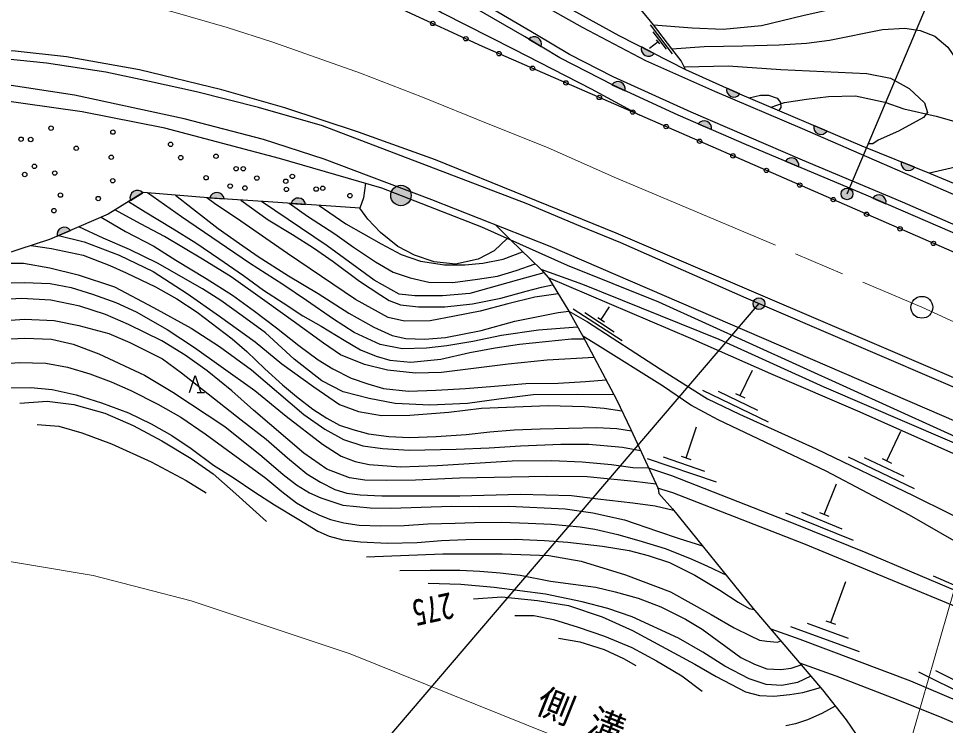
# Model space of a CAD drawing. Units: millimetres at full size, sheet at 1:1000; details may follow other scales. Extents: x 40000 to 680000, y 20000 to 380000.
# Drawn here: x 104900 to 168449, y 262025 to 310514 of the extents above; entities that cross this region are included whole.
import ezdxf
from ezdxf.enums import TextEntityAlignment as Align

# ---------------------------------------------------------------- set-up
doc = ezdxf.new("R2010")
doc.units = ezdxf.units.MM
doc.header["$LTSCALE"] = 1000
doc.linetypes.add('CHAIN', pattern=[18.5, 12, -1.5, 3.5, -1.5])
for name, color, linetype, lineweight in [('M-BGD', 7, 'Continuous', 25), ('M-BMK', 2, 'CHAIN', 13), ('M-BMK-SRVR', 3, 'Continuous', 25), ('M-STR-HTXT', 7, 'Continuous', 13), ('M-STR-STRC', 7, 'Continuous', 25)]:
    doc.layers.add(name, color=color, linetype=linetype, lineweight=lineweight)
doc.styles.add('ＭＳ ゴシック', font='')
doc.styles.get('ＭＳ ゴシック').set_extended_font_data('MS Gothic')

msp = doc.modelspace()

# ---------------------------------------------------------------- hatches: boundary and pattern name
at = {"layer": 'M-BGD'}
for points in [[(139883, 309099, -0.82183), (140731, 308587)], [(148483, 308122, -0.82183), (147600, 308571)], [(145580, 305977, -0.82183), (146480, 305562)], [(154355, 305338, -0.82183), (153452, 305747)], [(151496, 303285, -0.82183), (152405, 302892)], [(160334, 302788, -0.82183), (159422, 303177)], [(157473, 300731, -0.82183), (158386, 300346)], [(166342, 300309, -0.82183), (165423, 300679)], [(112572, 298037, -0.82183), (113416, 298556)], [(130420, 298375, 1), (131820, 298375, 1)], [(118004, 298209, -0.82183), (118993, 298142)], [(123591, 297831, -0.82183), (124580, 297762)], [(163462, 298204, -0.82183), (164371, 297810)], [(107548, 295591, -0.82183), (108458, 295984)]]:
    msp.add_hatch(color=256, dxfattribs=at).paths.add_polyline_path(points)
at = {"layer": 'M-STR-STRC'}
for points in [[(161362, 298269, -1), (162037, 298698, -1)], [(155325, 290742, -1), (156000, 291172, -1)]]:
    msp.add_hatch(color=256, dxfattribs=at).paths.add_polyline_path(points)

# ---------------------------------------------------------------- linework, layer by layer
at = {"layer": 'M-BGD'}
for p, q in [((149746, 308103), (148233, 310093)), ((149324, 308410), (148417, 309604)), ((139883, 309099), (140731, 308587)), ((148751, 308916), (148154, 308462)), ((148857, 308777), (148645, 309056)), ((148483, 308122), (147600, 308571)), ((145580, 305977), (146480, 305562)), ((154355, 305338), (153452, 305747)), ((151496, 303285), (152405, 302892)), ((160334, 302788), (159422, 303177)), ((157473, 300731), (158386, 300346)), ((166342, 300309), (165423, 300679)), ((112572, 298037), (113416, 298556)), ((118004, 298209), (118993, 298142)), ((163462, 298204), (164371, 297810)), ((123591, 297831), (124580, 297762)), ((107548, 295591), (108458, 295984)), ((142936, 290600), (146289, 288419)), ((144841, 289861), (145414, 290742)), ((143721, 290340), (145733, 289031)), ((144607, 290014), (145076, 289709)), ((154377, 284647), (155225, 286403)), ((117153, 284852), (117654, 284852)), ((151787, 285032), (156289, 282857)), ((152857, 284949), (155558, 283644)), ((154062, 284800), (154692, 284495)), ((150663, 280388), (151389, 282518)), ((164425, 280175), (165396, 282204)), ((148006, 280343), (152739, 278730)), ((149098, 280446), (151938, 279479)), ((150332, 280501), (150994, 280276)), ((161781, 280441), (166292, 278284)), ((162877, 280416), (165584, 279122)), ((164109, 280326), (164741, 280024)), ((160134, 276505), (160982, 278589)), ((157479, 276613), (162111, 274729)), ((158575, 276653), (161354, 275522)), ((159810, 276636), (160458, 276373)), ((167600, 272280), (172184, 270285)), ((160586, 269087), (161616, 271905)), ((157826, 268819), (162522, 267102)), ((158971, 269039), (161789, 268009)), ((160257, 269208), (160915, 268967)), ((166606, 265700), (171080, 263469)), ((167768, 265791), (170453, 264452))]:
    msp.add_line(p, q, dxfattribs=at)
for points in [[(109151, 331595), (110335, 331180), (111949, 330653), (113462, 330019), (115377, 329104), (117365, 327970), (118699, 327121), (121710, 324786), (124214, 322794), (125252, 321923), (132524, 317014), (141790, 311700), (146062, 309355), (150628, 307028), (154328, 305350), (162716, 301772), (167351, 299901), (173507, 297346), (177335, 295632), (176050, 292520)], [(108968, 330985), (111054, 330339), (112713, 329656), (115019, 328522), (117593, 327083), (119781, 325518), (122416, 323567), (124234, 321970), (125225, 321137), (130359, 317649), (133145, 315913), (136512, 313889), (143536, 309912), (147889, 307640), (152615, 305539), (158633, 302962), (164614, 300361), (176704, 295105)], [(176028, 293325), (172600, 294818), (165498, 297922), (158637, 300808), (151017, 304082), (145656, 306505), (142673, 308052), (140420, 309402), (135098, 312528), (130433, 315478), (127172, 317687), (124065, 320000), (122650, 321149), (119427, 323702), (116302, 325984), (115127, 326692), (113757, 327405), (112579, 327972), (110670, 328614), (108447, 329243)], [(175838, 292823), (170456, 295168), (163014, 298399), (154811, 301851), (150131, 303876), (145722, 305912), (142018, 307809), (139581, 309282), (136148, 311270), (132980, 313187), (129931, 315077), (127343, 316760), (125227, 318205), (123000, 320011), (121103, 321595), (118178, 323857), (115851, 325528), (113799, 326715), (111926, 327561), (110446, 328076), (108292, 328697)], [(107658, 326453), (109315, 325850), (111530, 324939), (114040, 323660), (116219, 322323), (118066, 321163), (119634, 319973), (121220, 318861), (122819, 317678), (127335, 314803), (133950, 310903), (138847, 308402), (144153, 305687), (147455, 303903)], [(179049, 290013), (169810, 294135), (136710, 308599), (125774, 313651), (119650, 316241), (114909, 318131), (108336, 321006), (102982, 323179)], [(150628, 307028), (150325, 307611), (149682, 308435), (148422, 310092), (147693, 310972), (146476, 312441), (145557, 313350), (143867, 314888), (141876, 316457), (139923, 317871), (138719, 318427), (135689, 319534), (131551, 320887), (126829, 322240), (124214, 322794)], [(148422, 310092), (151083, 309885), (153218, 309774), (155848, 310029), (158668, 310729), (161106, 311271), (163448, 311940), (165141, 312376), (166191, 312595), (167327, 312642), (168205, 312454), (169129, 311804), (170571, 310269), (171812, 308473), (173301, 306147), (174111, 305164), (174675, 304529), (176367, 302955), (178312, 301315), (179888, 299872), (180710, 299042), (181149, 298478), (181233, 298229)], [(149682, 308435), (151917, 308599), (154565, 308652), (157038, 308720), (158911, 308833), (160492, 309030), (164133, 309765), (165662, 309847), (166721, 309696), (167719, 309302), (168604, 308546), (169196, 307675), (170172, 306677), (172547, 304129), (173487, 303249), (174047, 302546), (174319, 302017), (174380, 301536), (174213, 301296), (173600, 301010), (172306, 300750), (170432, 300610), (168838, 300241), (167351, 299901)], [(213338, 267836), (205712, 270492), (200612, 272444), (193123, 275538), (145874, 295782), (133495, 300812), (128197, 302725), (123148, 304398), (118843, 305628), (113202, 306998), (108184, 307879), (104670, 308266), (100311, 308582), (95999, 308460), (91412, 308038), (82738, 306634), (79227, 305770), (75532, 304485), (72991, 303502)], [(225779, 263166), (210751, 267997), (204480, 270291), (188667, 276802), (183704, 279094), (176844, 281868), (154782, 291335), (146194, 295137), (143452, 296251), (139694, 297836), (125743, 303146), (121359, 304405), (117095, 305482), (113887, 306206), (110892, 306826), (106811, 307459), (102774, 307859)], [(150543, 307192), (153555, 307265), (157168, 307016), (163060, 306746), (164686, 306414), (165955, 305720), (167002, 304726), (167212, 304059), (166937, 303719), (165235, 302777), (163835, 302175), (163468, 301913), (163128, 301913)], [(218206, 263597), (210599, 266233), (190983, 273655), (183000, 276975), (176728, 279711), (171547, 281844), (145848, 292940), (141351, 294872), (133244, 298077), (125846, 300865), (121703, 302219), (116266, 303638), (108744, 305268), (103477, 306047), (98401, 306481), (93775, 306430), (90780, 306153), (84214, 304992), (79172, 303605), (75066, 302202), (73698, 301673)], [(216182, 263212), (206738, 266635), (200913, 268930), (193506, 271633), (185322, 274799), (178318, 277868), (171345, 280821), (148796, 291057), (142541, 293565), (136669, 296203), (129817, 298885), (122780, 300924), (114929, 302990), (109253, 304116), (103102, 304989), (97171, 305350), (92169, 305223), (85044, 304095), (79067, 302522), (74042, 300782)], [(154982, 305071), (155760, 305259), (156319, 305259), (156905, 305041), (157137, 304755), (157164, 304401), (157016, 304204)], [(156492, 304427), (157423, 304755), (158923, 304973), (160437, 305164), (162291, 305218), (164295, 304769), (165604, 304319), (167813, 303828), (170150, 303159), (171200, 302955), (172658, 302137), (176078, 300639), (177625, 299871), (179084, 299149), (180176, 298675)], [(128684, 299213), (128544, 298227), (128302, 297504)], [(138404, 295424), (137514, 294586), (136412, 294000), (134852, 293660), (133397, 293824), (132048, 294293), (130910, 294879), (129726, 295840), (128846, 296743), (128302, 297504), (122013, 297940), (118176, 298197), (113453, 298578), (111044, 297100), (107013, 295360), (103880, 294334)], [(143233, 289349), (140539, 289141), (138011, 288772), (136051, 288363), (134255, 288063), (132858, 287909), (131206, 287862), (129687, 288155), (127919, 288989), (126494, 289882), (124649, 291164), (123014, 292266), (120738, 293725), (116066, 296903), (113735, 298556)], [(115663, 298400), (116827, 297489), (118584, 296110), (120051, 295091), (121338, 294182), (123398, 292870), (125433, 291653), (127541, 290316), (129267, 289353), (130508, 288775), (131443, 288574), (132738, 288528), (134179, 288636), (136611, 289114), (138915, 289753), (141899, 290360), (142621, 290436)], [(141893, 291628), (140300, 291396), (138435, 290949), (136544, 290440), (134793, 290100), (133112, 289777), (131370, 289753), (130233, 290008), (127998, 291233), (123331, 294387), (120138, 296624), (118326, 297819), (117802, 298227)], [(120144, 298065), (122018, 296717), (123683, 295700), (125132, 294791), (126474, 293851), (128265, 292507), (129737, 291544), (130300, 291167), (131086, 290874), (132319, 290728), (134128, 290743), (136024, 290935), (137958, 291328), (139706, 291813), (140762, 292083), (141514, 292247)], [(112449, 297962), (113573, 297258), (115439, 296141), (117065, 295139), (118640, 294056), (120312, 292893), (121684, 291892), (123036, 291003), (124385, 290124), (125641, 289423), (127217, 288457), (128350, 287779), (129414, 287348), (130354, 287086), (131788, 286955), (133856, 287154), (135848, 287616), (137582, 287916), (139247, 288171), (142804, 288548), (143685, 288537)], [(140918, 293073), (139182, 292599), (135836, 291660), (133976, 291489), (132080, 291497), (130997, 291605), (129278, 292560), (126052, 294925), (121551, 297971)], [(123450, 297840), (124701, 296950), (126574, 295756), (127865, 294829), (129383, 293835), (130586, 293119), (131750, 292734), (133026, 292423), (134676, 292407), (136371, 292646), (137728, 292847), (139007, 293232), (140310, 293694)], [(125517, 297697), (127345, 296432), (129753, 295063), (131127, 294326), (132452, 293881), (134104, 293609), (135494, 293620), (136733, 293729), (138123, 294000), (139452, 294523)], [(110560, 296891), (112239, 295908), (114166, 294906), (115692, 293936), (117775, 292684), (119571, 291536), (121074, 290450), (122588, 289291), (124114, 288097), (125440, 287096), (126445, 286483), (127694, 285836), (128842, 285451), (129924, 285149), (131628, 284956), (133501, 285018), (135554, 285133), (137535, 285303), (139686, 285472), (141903, 285510), (143768, 285610), (145177, 285735)], [(144361, 287268), (141131, 287076), (138479, 286798), (133900, 286224), (132125, 286189), (130198, 286405), (128614, 286790), (126980, 287453), (125801, 288254), (123717, 289760), (121797, 291162), (119482, 292791), (117516, 294016), (114916, 295568), (113297, 296400), (111508, 297385)], [(145721, 284712), (143213, 284728), (140188, 284712), (137837, 284399), (135674, 284101), (133103, 283991), (130721, 284117), (128928, 284447), (127157, 284901), (125699, 285653), (123787, 287141), (121826, 288952), (120238, 290123), (118774, 291170), (117515, 291974), (114422, 293743), (112501, 294666), (110697, 295452), (109029, 296230)], [(137596, 296357), (138622, 295326), (140730, 293289), (141225, 292719), (142621, 290436), (143583, 288729), (145896, 284383), (146882, 282318), (148748, 278284), (148807, 277943), (149729, 276894), (155247, 270082), (160018, 264462), (161630, 262419), (162680, 260909), (163617, 259225)], [(107635, 295629), (109404, 295201), (111802, 294276), (114122, 293164), (116457, 291660), (118668, 290109), (121128, 288339), (122952, 286829), (125146, 285247), (126901, 284041), (128202, 283555), (129785, 283289), (131729, 283320), (134401, 283507), (136642, 283789), (138930, 283883), (141203, 283961), (143695, 283914), (145047, 283788), (146270, 283601)], [(105766, 294952), (107167, 294747), (109324, 294272), (111148, 293574), (112289, 293071), (114291, 292101), (115752, 291292), (117153, 290377), (119544, 288542), (120552, 287675), (121794, 286486), (122997, 285398), (123950, 284593), (125082, 283729), (126034, 283111), (126906, 282622), (127814, 282322), (128892, 282032), (130293, 281856), (131713, 281779), (133541, 281848), (135585, 281974), (137213, 282173), (138885, 282311), (140663, 282365), (144550, 282458), (145916, 282384), (146920, 282235)], [(103075, 293725), (105243, 293725), (107046, 293404), (108998, 292940), (111476, 292100), (114164, 290696), (116744, 289267), (118680, 288018), (120872, 286423), (124456, 283364), (125908, 282352), (127169, 281633), (128507, 281202), (129856, 281014), (131677, 280903), (134895, 280970), (137174, 281058), (139303, 281212), (142080, 281312), (143993, 281312), (146316, 281124), (147546, 280883)], [(278789, 250517), (278697, 247544), (273298, 249760), (267934, 249885), (264072, 251565), (263655, 251817), (260133, 252049), (255462, 252765), (249828, 253749), (243725, 254967), (238076, 256218), (231525, 257776), (221858, 260753), (217306, 262319), (192847, 271088), (184150, 274560), (175759, 278442), (171360, 280408), (160142, 285237), (152927, 288498), (143588, 292282), (140730, 293289)], [(103454, 292354), (105312, 292409), (107060, 292343), (108498, 292056), (109980, 291613), (111573, 291027), (112966, 290397), (115083, 289179), (116964, 287952), (118789, 286658), (121093, 284996), (123239, 283239), (125729, 281319), (127013, 280507), (127987, 280142), (128941, 279920), (131087, 279754), (133611, 279864), (138746, 280169), (141457, 280196), (143540, 280106), (145553, 279929), (147013, 279730), (148096, 279693)], [(214479, 262582), (206393, 265409), (200100, 267800), (194206, 269792), (188625, 272038), (183980, 273963), (178532, 276437), (162592, 283511), (156481, 286142), (151000, 288564), (141225, 292719)], [(148612, 278579), (147110, 278767), (143875, 279071), (141063, 279106), (135137, 278985), (132109, 278845), (130117, 278827), (128637, 278844), (127601, 279001), (126027, 279600), (124467, 280697), (121002, 283649), (119534, 284985), (117828, 286352), (116323, 287421), (114723, 288403), (112450, 289520), (110858, 290206), (109110, 290789), (107119, 291189), (105098, 291311), (102715, 291181)], [(142621, 290436), (143902, 289721), (148909, 286464), (152142, 284428), (154335, 283368), (159576, 280997), (166240, 277810), (173702, 274090), (179946, 271166), (182071, 270225), (185982, 268644), (200113, 263253), (207735, 260425), (212508, 258813)], [(103703, 289769), (105303, 289882), (107338, 289796), (109028, 289466), (111089, 288918), (112533, 288284), (114771, 287178), (116075, 286214), (120153, 282978), (121881, 281655), (123333, 280384), (124668, 279289), (125613, 278722), (126593, 278207), (127401, 277966), (128329, 277837), (129803, 277775), (135145, 277769), (139292, 277899), (142809, 277790), (144612, 277573), (147012, 277287), (148550, 277084), (149810, 276794)], [(103867, 288514), (105335, 288600), (107150, 288514), (108645, 288184), (110396, 287511), (113527, 286044), (115472, 284896), (119048, 282531), (121584, 280505), (123036, 279235), (123957, 278539), (124854, 277984), (125622, 277632), (127139, 277130), (129007, 276949), (130422, 276937), (134578, 277064), (136510, 277043), (138507, 277075), (142369, 276892), (144278, 276604), (146435, 276135), (148713, 275344), (150197, 274853), (151792, 274348)], [(214941, 256591), (211397, 257730), (207779, 259156), (202862, 260916), (198798, 262439), (194178, 264103), (181885, 268746), (177159, 270721), (172635, 272772), (170124, 274080), (165986, 276449), (160260, 279477), (152872, 282990), (151002, 284005), (149057, 285318), (144603, 288114), (143583, 288729)], [(103440, 286809), (104940, 286920), (106775, 286874), (108249, 286607), (109791, 286150), (111252, 285602), (112602, 284990), (114457, 284055), (116016, 283175), (117702, 282032), (121864, 278978), (122961, 278065), (123949, 277305), (124816, 276803), (125534, 276458), (126291, 276158), (127200, 275915), (128250, 275759), (129738, 275707), (131349, 275746), (132951, 275857), (134843, 275896), (136167, 275955), (138043, 275980), (139843, 275902), (141435, 275837), (143414, 275660), (144418, 275491), (145997, 275119), (147657, 274649), (149242, 274173), (150894, 273500), (152082, 272965), (153428, 272328)], [(116628, 284852), (117016, 286040), (117404, 284852)], [(102994, 285183), (105733, 285207), (107205, 285070), (108850, 284697), (110584, 284162), (112440, 283458), (113999, 282711), (115401, 281917), (116730, 281018), (118265, 279874), (119618, 279040), (121103, 278025), (122448, 277167), (124113, 276143), (125426, 275357), (126204, 275000), (127128, 274766), (128335, 274620), (130186, 274529), (132220, 274577), (133906, 274715), (135572, 274788), (138944, 274796), (140970, 274723), (142566, 274602), (144938, 274334), (146761, 274026), (148074, 273694), (149533, 273192), (151263, 272340), (152981, 271311), (154245, 270477), (154982, 270055), (155340, 269973)], [(104997, 284137), (106871, 284280), (108689, 284037), (110807, 283450), (112754, 282592), (114729, 281548), (116733, 280332), (118236, 279287), (119796, 277914), (121900, 276026)], [(106184, 282663), (107673, 282549), (109233, 282105), (111265, 281333), (113985, 280103), (116389, 278830), (117763, 277971)], [(148096, 279693), (149656, 279162), (158128, 275863), (162983, 273888), (169240, 271239), (172720, 269725), (177818, 267332), (202036, 255626), (204501, 254499), (205507, 254121), (207085, 253641), (209456, 253014), (211432, 252441), (216489, 251131)], [(217930, 249831), (207182, 252504), (204791, 253317), (202780, 254132), (193458, 258697), (170908, 269453), (158741, 274494), (149753, 277990), (148709, 278295)], [(128748, 273581), (133981, 273788), (138067, 273788), (141258, 273673), (143474, 273305), (146504, 272364), (149603, 271194), (152381, 269634), (153965, 268717), (155073, 268177), (155710, 267881), (156207, 267802), (156929, 267735), (157156, 267834)], [(131044, 272664), (133123, 272676), (135165, 272676), (136534, 272609), (137918, 272499), (139296, 272327), (141368, 271915), (142915, 271717), (144490, 271514), (145814, 271182), (147376, 270751), (148929, 270166), (150627, 269317), (151765, 268629), (154421, 266697), (155354, 266234), (156209, 265902), (157152, 265871), (157878, 265963), (158558, 266183)], [(159224, 265398), (158302, 264979), (157220, 264770), (156149, 264826), (154987, 265213), (153312, 266093), (151805, 267046), (150148, 268019), (146981, 269484), (145293, 270043), (143551, 270498), (141020, 271040), (137519, 271481), (135224, 271692), (132977, 271766)], [(136086, 270714), (138040, 270838), (140487, 270591), (142614, 270245), (144918, 269477), (146995, 268538), (151271, 266238), (152723, 265384), (154750, 264323), (155704, 264076), (156681, 264046), (157781, 264140), (158665, 264285), (159878, 264627)], [(138918, 269567), (140231, 269578), (141579, 269302), (143273, 268772), (145081, 268150), (146940, 267376), (148633, 266466), (150385, 265430), (151779, 264382)], [(156470, 268642), (158476, 267940), (166058, 265087), (171585, 262729), (174543, 261528), (177899, 260053), (182659, 257785), (186570, 255941), (191357, 253132), (194586, 250851), (196840, 249265)], [(141916, 268020), (143391, 267767), (145050, 267226), (146375, 266627), (147227, 266143)], [(158447, 266313), (160929, 265425), (164775, 263936), (168041, 262646), (172047, 260920), (175263, 259644), (178262, 258301), (180421, 257217), (182803, 256057), (185490, 254748), (187902, 253394), (192051, 250840), (193716, 249729)], [(160888, 263359), (159967, 262852), (158985, 262423), (158172, 262131), (157496, 262007)]]:
    msp.add_lwpolyline(points, dxfattribs=at)
for centre, radius in [((133296, 310176), 150), ((135565, 309128), 150), ((137845, 308103), 150), ((140136, 307102), 150), ((142427, 306101), 150), ((144718, 305100), 150), ((147009, 304099), 150), ((107128, 302993), 150), ((149300, 303098), 150), ((111374, 302722), 150), ((105073, 302237), 150), ((105732, 302218), 150), ((115323, 301885), 150), ((151590, 302097), 150), ((108854, 301617), 150), ((153881, 301095), 150), ((111258, 300997), 150), ((116024, 300971), 150), ((118437, 301068), 150), ((105325, 299815), 150), ((105984, 300377), 150), ((107380, 299912), 150), ((119818, 300212), 150), ((120304, 300212), 150), ((156172, 300094), 150), ((111355, 299389), 150), ((117756, 299590), 150), ((121238, 299571), 150), ((123223, 299357), 150), ((123670, 299687), 150), ((119409, 299026), 150), ((120421, 298890), 150), ((123262, 298793), 150), ((125305, 298812), 150), ((125752, 298871), 150), ((131120, 298375), 700), ((158463, 299093), 150), ((107768, 298401), 150), ((110366, 298168), 150), ((127620, 298365), 150), ((160754, 298092), 150), ((107322, 297335), 150), ((163045, 297091), 150), ((165335, 296090), 150), ((167626, 295089), 150)]:
    msp.add_circle(centre, radius, dxfattribs=at)
for centre, start, end in [((140256, 308759), 340.02617, 137.68436), ((148086, 308434), 164.17117, 321.82936), ((145989, 305681), 346.38689, 144.04509), ((153944, 305632), 166.77282, 324.43101), ((151912, 302999), 347.77269, 145.43088), ((159916, 303073), 168.06771, 325.7259), ((157892, 300448), 348.34981, 146.008), ((165919, 300585), 169.19293, 326.85112), ((113045, 298213), 42.70139, 200.35959), ((118492, 298078), 7.34033, 164.99853), ((124079, 297699), 7.20374, 164.86193), ((163877, 297917), 347.70521, 145.3634), ((108042, 295698), 34.52182, 192.18001)]:
    msp.add_arc(centre, 505, start, end, dxfattribs=at)
at = {"layer": 'M-BMK'}
msp.add_lwpolyline([(104688, 312955), (107675, 312604), (110101, 312203), (112835, 311616), (115484, 310982), (119210, 309906), (122337, 308889), (128352, 306756), (132606, 305124), (137095, 303294), (141172, 301659), (145735, 299634), (166833, 290709), (170098, 289210), (176252, 286578), (181591, 284228), (189244, 280972), (194392, 278811), (198728, 277054), (203250, 275305), (211798, 272188), (216675, 270462)], dxfattribs=at)
at = {"layer": 'M-BMK-SRVR'}
msp.add_circle((166833, 290709), 750, dxfattribs=at)
at = {"layer": 'M-STR-HTXT'}
msp.add_line((172001, 281657), (160548, 241743), dxfattribs=at)
msp.add_lwpolyline([(564808, 295264), (449207, 256504), (405219, 243717), (379329, 237001), (351182, 231399), (326324, 228842), (306403, 227737), (291208, 227525), (276021, 227678), (262887, 228230), (254110, 228783), (231682, 231464), (217942, 234534), (201658, 238353), (186261, 243031), (168927, 250247), (162029, 253078), (127643, 266944), (116742, 270575), (110006, 272305), (101938, 273659), (93501, 274029), (88816, 273600), (84900, 272685)], dxfattribs=at)
at = {"layer": 'M-STR-STRC'}
for p, q in [((161700, 298484), (175013, 329915)), ((155663, 290957), (129796, 260698))]:
    msp.add_line(p, q, dxfattribs=at)
for centre in [(161700, 298484), (155663, 290957)]:
    msp.add_circle(centre, 400, dxfattribs=at)

# ---------------------------------------------------------------- texts
at = {"layer": 'M-BGD', "style": 'ＭＳ ゴシック', "width": 0.75}
msp.add_text('275', height=1833, rotation=192.333, dxfattribs=at).set_placement((133001, 271408), align=Align.BOTTOM_CENTER)
at = {"layer": 'M-STR-HTXT', "style": 'ＭＳ ゴシック'}
msp.add_text('側 溝  L=223.0', height=1833, rotation=338.039, dxfattribs=at).set_placement((148131, 259204), align=Align.BOTTOM_CENTER)

doc.saveas('drawing.dxf')
